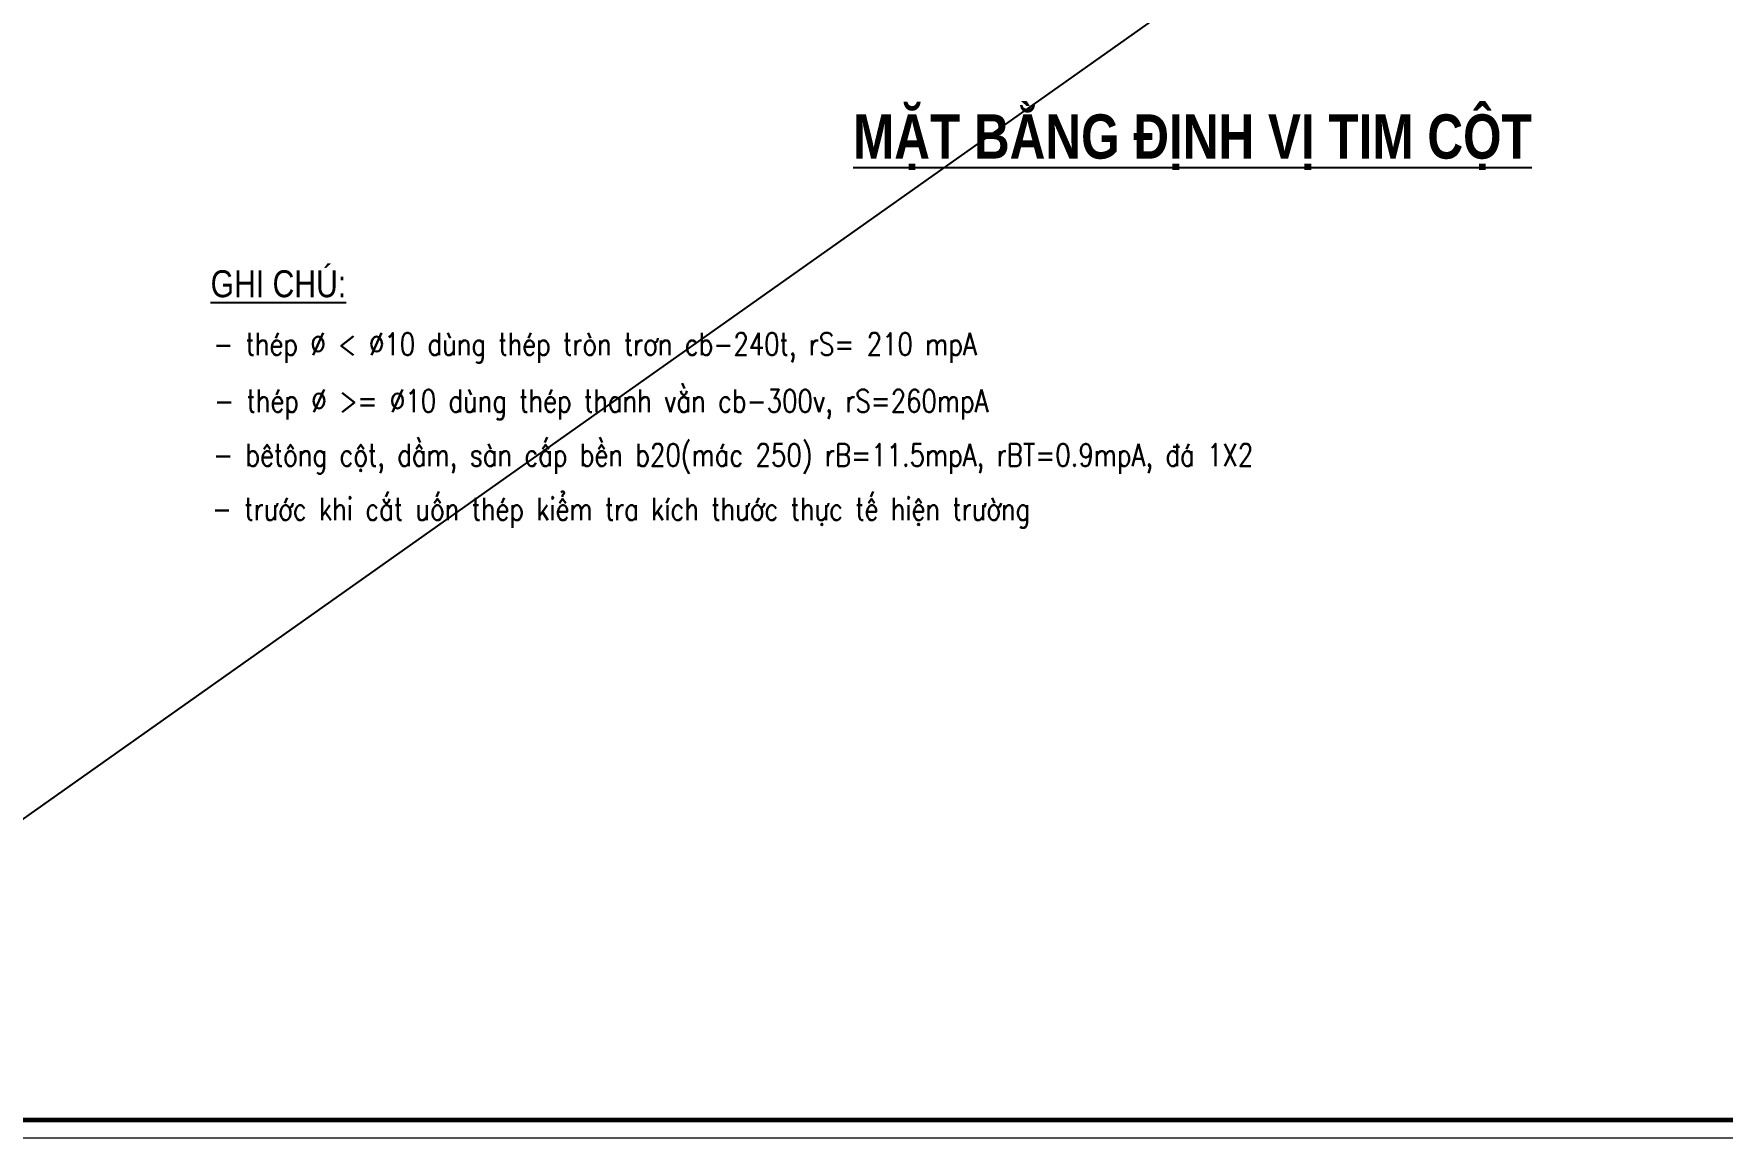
# Model space of a CAD drawing. Header units: millimetres. Extents: x -295047 to 29144, y -724756 to -246879.
# Drawn here: x -118992 to -103966, y -368365 to -358538 of the extents above; entities that cross this region are included whole.
import ezdxf
from ezdxf.enums import TextEntityAlignment as Align

# ---------------------------------------------------------------- set-up
doc = ezdxf.new("R2010")
doc.units = ezdxf.units.MM
doc.header["$MEASUREMENT"] = 0
doc.layers.get('Defpoints').update_dxf_attribs({"color": 1})
doc.layers.add('KCS_Plotter', color=11, linetype='Continuous', plot=False)
for name, color, linetype, lineweight in [('Khungten_LCDI', 7, 'Continuous', 5), ('LC Net thay', 7, 'Continuous', 25), ('LC Text1', 3, 'Continuous', 20), ('LC Text2', 7, 'Continuous', 25)]:
    doc.layers.add(name, color=color, linetype=linetype, lineweight=lineweight)
doc.styles.add('Khungten', font='VHAVAN_1.TTF', dxfattribs={"width": 0.9, "height": 5000})
doc.styles.add('LC 1', font='VHAVANB_1.TTF')
doc.styles.add('LC 3', font='vnsimli.shx', dxfattribs={"width": 0.75})
doc.styles.add('LC3', font='VHARIALB_1.TTF', dxfattribs={"width": 0.8})
doc.styles.add('T2', font='VHARIAL_1.TTF', dxfattribs={"width": 0.8})
doc.styles.add('Title', font='VHBLACK_1.TTF', dxfattribs={"width": 0.8})

# ---------------------------------------------------------------- blocks, each defined once
blk = doc.blocks.new('lcdi KC')
at = {"layer": 'Defpoints', "lineweight": 0}
blk.add_lwpolyline([(-1200, -14850), (-1200, 14850), (40800, 14850), (40800, -14850)], close=True, dxfattribs=at)
at = {"layer": 'Khungten_LCDI', "color": 5, "lineweight": 60}
blk.add_lwpolyline([(0, -14650), (0, 14650), (40600, 14650), (40600, -14650)], close=True, dxfattribs=at)
at = {"color": 7, "style": 'Khungten', "width": 0.8}
for tag, p in [('REVISION', (39499, -10746)), ('NGAYHT', (39546, -11609))]:
    blk.add_attdef(tag, text='', height=200, dxfattribs=at).set_placement(p, align=Align.CENTER)
at = {"layer": 'LC Text1', "style": 'Title', "width": 1.485915}
for tag, p, p2 in [('TENBANVE1', (36913, -8886), (40339, -8886)), ('TENBANVE2', (36913, -9562), (40339, -9562))]:
    blk.add_attdef(tag, text='', height=250, dxfattribs=at).set_placement(p, p2, align=Align.FIT)
at = {"layer": 'LC Text1', "style": 'Title', "width": 0.7}
blk.add_attdef('SOBANVE', text='', height=250, dxfattribs=at).set_placement((39562, -13896), align=Align.CENTER)
blk = doc.blocks.new('TIEUDE1')
at = {"layer": 'LC Text2', "color": 7, "style": 'LC 1'}
blk.add_attdef('TIªU§Ò', text='', height=5, dxfattribs=at).set_placement((0, 0), align=Align.BOTTOM_CENTER)
blk.add_attdef('TL', text='', height=3, dxfattribs=at).set_placement((0, -2), align=Align.TOP_CENTER)

msp = doc.modelspace()

# ---------------------------------------------------------------- linework, layer by layer
at = {"layer": 'KCS_Plotter', "ltscale": 2}
msp.add_line((-123104.2, -368365.3), (-89504.2, -344605.3), dxfattribs=at)

# ---------------------------------------------------------------- block references
at = {"layer": 'LC Net thay', "xscale": 0.8, "yscale": 0.8, "zscale": 0.8}
msp.add_blockref('lcdi KC', (-122144.2, -356485.3), dxfattribs=at)
at = {"layer": 'LC Text2'}
ref = msp.add_blockref('TIEUDE1', (-108681, -359767.3), dxfattribs=dict(at, xscale=80.00000000015463, yscale=80.00000000015463, zscale=80.00000000015463))
ref.add_attrib('TIªU§Ò', '%%UmÆt b»ng ®Þnh vÞ tim cét', dxfattribs={"color": 7, "height": 393.953, "style": 'LC3', "width": 0.8}).set_placement((-108681, -359767.3), align=Align.BOTTOM_CENTER)

# ---------------------------------------------------------------- texts
at = {"layer": 'LC Text1', "color": 3, "style": 'LC 3', "width": 0.8}
for s, p in [('- thÐp %%C < %%C10 dïng thÐp trßn tr¬n cb-240t, rS= 210 mpA', (-117394.6, -361399.3)), ('- thÐp %%C >= %%C10 dïng thÐp thanh v»n cb-300v, rS=260mpA', (-117386.5, -361904.3)), ('- bªt«ng cét, dÇm, sµn cÊp bÒn b20(m¸c 250) rB=11.5mpA, rBT=0.9mpA, ®¸ 1X2', (-117396.2, -362385.7)), ('- tr\xadíc khi c¾t uèn thÐp kiÓm tra kÝch th\xadíc thùc tÕ hiÖn tr\xadêng', (-117406, -362867.1))]:
    msp.add_text(s, height=200, dxfattribs=at).set_placement(p)
at = {"layer": 'LC Text2', "style": 'T2', "width": 0.8}
msp.add_text('%%Ughi chó:', height=240, dxfattribs=at).set_placement((-117418.5, -360882.4))

doc.saveas('drawing.dxf')
